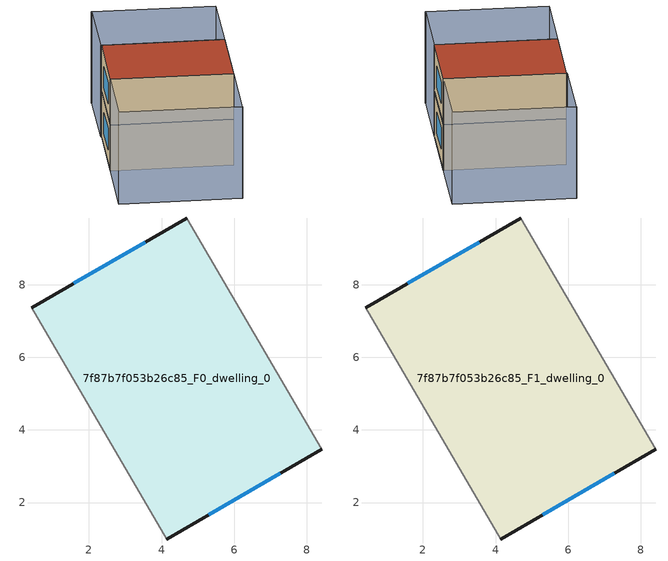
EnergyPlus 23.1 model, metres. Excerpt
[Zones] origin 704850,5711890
7f87b7f053b26c85_F0_dwelling_0
 floor ground (EU_floor_Construction): 4.7,9.84 8.42,3.47 4.15,1 0.42,7.37 z0
 wall outside (EU_wall_Construction): 4.7,9.84 0.42,7.37 / 4.15,1 8.42,3.47 z0:3
 wall adiabatic (EU_wall_Construction): 8.42,3.47 4.7,9.84 / 0.42,7.37 4.15,1 z0:3
 window (EU_Window_Construction): 3.54,9.17 1.57,8.04 / 5.3,1.66 7.26,2.8 z0.81:2.19
7f87b7f053b26c85_F1_dwelling_0
 floor to 7f87b7f053b26c85_F0_dwelling_0 (EU_floor_Construction): 4.7,9.84 8.42,3.47 4.15,1 0.42,7.37 z3
 wall outside (EU_wall_Construction): 4.7,9.84 0.42,7.37 / 4.15,1 8.42,3.47 z3:6
 wall adiabatic (EU_wall_Construction): 8.42,3.47 4.7,9.84 / 0.42,7.37 4.15,1 z3:6
 window (EU_Window_Construction): 3.54,9.17 1.57,8.04 / 5.3,1.66 7.26,2.8 z3.81:5.19
 roof outside (EU_roof_Construction): 8.42,3.47 4.7,9.84 0.42,7.37 4.15,1 z6
shading: -3.69,5.01 0.02,-1.41 / 4.14,1 0.02,-1.4 / 0.02,-1.4 -3.7,5.01 / -3.7,5.01 0.43,7.4 / 0.43,7.4 4.14,1 / 12.6,5.89 8.39,3.46 / 8.39,3.46 4.67,9.89 / 4.67,9.89 8.88,12.32 / 8.88,12.32 12.6,5.89 / 12.6,5.89 8.87,12.34 z0:6
[Building]
EU S2 Campaign: North Axis=0; Terrain=City; Solar Distribution=FullExterior
[Site:Location]
London: Latitude=51.5; Longitude=-0.5; Time Zone=0; Elevation=25
[SizingPeriod:WeatherFileDays]
AnnualSizingPeriod: Begin Month=1; Begin Day of Month=1; End Month=12; End Day of Month=31; Day of Week for Start Day=Monday; Use Weather File Daylight Saving Period=No; Use Weather File Rain and Snow Indicators=No
[MATERIAL]
EU_InternalMass_Material: Roughness=MediumRough; Thickness=0.1; Conductivity=1; Density=1800; Specific Heat=900; Thermal Absorptance=0.9; Solar Absorptance=0.7; Visible Absorptance=0.7
[MATERIAL:NOMASS] Roughness=MediumRough; Thermal Absorptance=0.9; Solar Absorptance=0.7; Visible Absorptance=0.7
Name | Thermal Resistance
EU_wall_NoMass | 0.555556
EU_roof_NoMass | 0.510204
EU_floor_NoMass | 1.68919
[WINDOWMATERIAL:SIMPLEGLAZINGSYSTEM]
EU_Window_SimpleGlazing: UFactor=3.96; Solar Heat Gain Coefficient=0.85; Visible Transmittance=0.85
[CONSTRUCTION]
EU_wall_Construction: EU_wall_NoMass
EU_roof_Construction: EU_roof_NoMass
EU_floor_Construction: EU_floor_NoMass
EU_Window_Construction: EU_Window_SimpleGlazing
EU_InternalMass_Construction: EU_InternalMass_Material
[ZONE] Type=1; Multiplier=1; Ceiling Height=autocalculate; Volume=109.271; Floor Area=autocalculate; Part of Total Floor Area=Yes
7f87b7f053b26c85_F0_dwelling_0; 7f87b7f053b26c85_F1_dwelling_0
[INTERNALMASS] Construction=EU_InternalMass_Construction; Surface Area=36.4233
Name | Zone or ZoneList
7f87b7f053b26c85_F0_dwelling_0_EU_InternalMass | 7f87b7f053b26c85_F0_dwelling_0
7f87b7f053b26c85_F1_dwelling_0_EU_InternalMass | 7f87b7f053b26c85_F1_dwelling_0
[OTHEREQUIPMENT] Fuel Type=Electricity; Design Level Calculation Method=Watts/Area; Power per Zone Floor Area=1; Fraction Latent=0; Fraction Radiant=0; Fraction Lost=0; Carbon Dioxide Generation Rate=0; EndUse Subcategory=EU_Step8_InternalGains
Name | Zone or ZoneList or Space or SpaceList | Schedule
EU_Step8_InternalGain_7f87b7f053b26c85_F0_dwelling_0_f000 | 7f87b7f053b26c85_F0_dwelling_0 | EU_Step8_GainSchedule_7f87b7f053b26c85_F0_dwelling_0_f000
EU_Step8_InternalGain_7f87b7f053b26c85_F1_dwelling_0_f000 | 7f87b7f053b26c85_F1_dwelling_0 | EU_Step8_GainSchedule_7f87b7f053b26c85_F1_dwelling_0_f000
[ZONEVENTILATION:DESIGNFLOWRATE] Schedule=EU_AlwaysOn; Design Flow Rate Calculation Method=AirChanges/Hour; Air Changes per Hour=0.48; Ventilation Type=Natural; Fan Pressure Rise=0; Fan Total Efficiency=1; Constant Term Coefficient=1; Temperature Term Coefficient=0; Velocity Term Coefficient=0; Velocity Squared Term Coefficient=0; Minimum Indoor Temperature=-100; Maximum Indoor Temperature=100; Delta Temperature=-100; Minimum Outdoor Temperature=-100; Maximum Outdoor Temperature=100; Maximum Wind Speed=40
Name | Zone or ZoneList or Space or SpaceList
EU_ConstantAir_7f87b7f053b26c85_F0_dwelling_0 | 7f87b7f053b26c85_F0_dwelling_0
EU_ConstantAir_7f87b7f053b26c85_F1_dwelling_0 | 7f87b7f053b26c85_F1_dwelling_0
[HVACTEMPLATE:THERMOSTAT] Constant Heating Setpoint=20; Constant Cooling Setpoint=50
EU_HeatOnly_7f87b7f053b26c85_F0_dwelling_0; EU_HeatOnly_7f87b7f053b26c85_F1_dwelling_0
[HVACTEMPLATE:ZONE:IDEALLOADSAIRSYSTEM] System Availability Schedule=EU_AlwaysOn; Maximum Heating Supply Air Temperature=50; Minimum Cooling Supply Air Temperature=13; Maximum Heating Supply Air Humidity Ratio=0.0156; Minimum Cooling Supply Air Humidity Ratio=0.0077; Heating Limit=NoLimit; Cooling Limit=NoLimit; Heating Availability Schedule=EU_AlwaysOn; Cooling Availability Schedule=EU_CoolingOff; Dehumidification Control Type=ConstantSensibleHeatRatio; Cooling Sensible Heat Ratio=0.7; Dehumidification Setpoint=60; Humidification Control Type=None; Humidification Setpoint=30; Outdoor Air Method=None; Outdoor Air Flow Rate per Person=0.00944; Outdoor Air Flow Rate per Zone Floor Area=0; Outdoor Air Flow Rate per Zone=0; Demand Controlled Ventilation Type=None; Outdoor Air Economizer Type=NoEconomizer; Heat Recovery Type=None; Sensible Heat Recovery Effectiveness=0.7; Latent Heat Recovery Effectiveness=0.65
Name | Template Thermostat
7f87b7f053b26c85_F0_dwelling_0 | EU_HeatOnly_7f87b7f053b26c85_F0_dwelling_0
7f87b7f053b26c85_F1_dwelling_0 | EU_HeatOnly_7f87b7f053b26c85_F1_dwelling_0
[SIZING:ZONE] Zone Cooling Design Supply Air Temperature Input Method=SupplyAirTemperature; Zone Cooling Design Supply Air Temperature=13; Zone Heating Design Supply Air Temperature Input Method=SupplyAirTemperature; Zone Heating Design Supply Air Temperature=50; Zone Cooling Design Supply Air Humidity Ratio=0.008; Zone Heating Design Supply Air Humidity Ratio=0.008; Cooling Design Air Flow Method=DesignDay; Cooling Design Air Flow Rate=0; Cooling Minimum Air Flow per Zone Floor Area=0.000762; Cooling Minimum Air Flow=0; Cooling Minimum Air Flow Fraction=0.2; Heating Design Air Flow Method=DesignDay; Heating Design Air Flow Rate=0; Heating Maximum Air Flow per Zone Floor Area=0.002032; Heating Maximum Air Flow=0.141576; Heating Maximum Air Flow Fraction=0.3; Account for Dedicated Outdoor Air System=No; Dedicated Outdoor Air System Control Strategy=NeutralSupplyAir; Dedicated Outdoor Air Low Setpoint Temperature for Design=autosize; Dedicated Outdoor Air High Setpoint Temperature for Design=autosize; Zone Load Sizing Method=Sensible Load Only No Latent Load; Zone Latent Cooling Design Supply Air Humidity Ratio Input Method=HumidityRatioDifference; Zone Cooling Design Supply Air Humidity Ratio Difference=0.005; Zone Latent Heating Design Supply Air Humidity Ratio Input Method=HumidityRatioDifference; Zone Humidification Design Supply Air Humidity Ratio Difference=0.005
7f87b7f053b26c85_F0_dwelling_0; 7f87b7f053b26c85_F1_dwelling_0
[SCHEDULE:CONSTANT]
Name | Hourly Value
EU_AlwaysOn | 1
EU_CoolingOff | 0
[SCHEDULE:FILE] Column Number=1; Rows to Skip at Top=0; Number of Hours of Data=8760; Column Separator=Comma; Interpolate to Timestep=No; Minutes per Item=60; Adjust Schedule for Daylight Savings=Yes
Name | File
EU_Step8_GainSchedule_7f87b7f053b26c85_F0_dwelling_0_f000 | ../../schedules/7f87b7f053b26c85/7f87b7f053b26c85_F0_dwelling_0_f000_gain.csv
EU_Step8_GainSchedule_7f87b7f053b26c85_F1_dwelling_0_f000 | ../../schedules/7f87b7f053b26c85/7f87b7f053b26c85_F1_dwelling_0_f000_gain.csv
